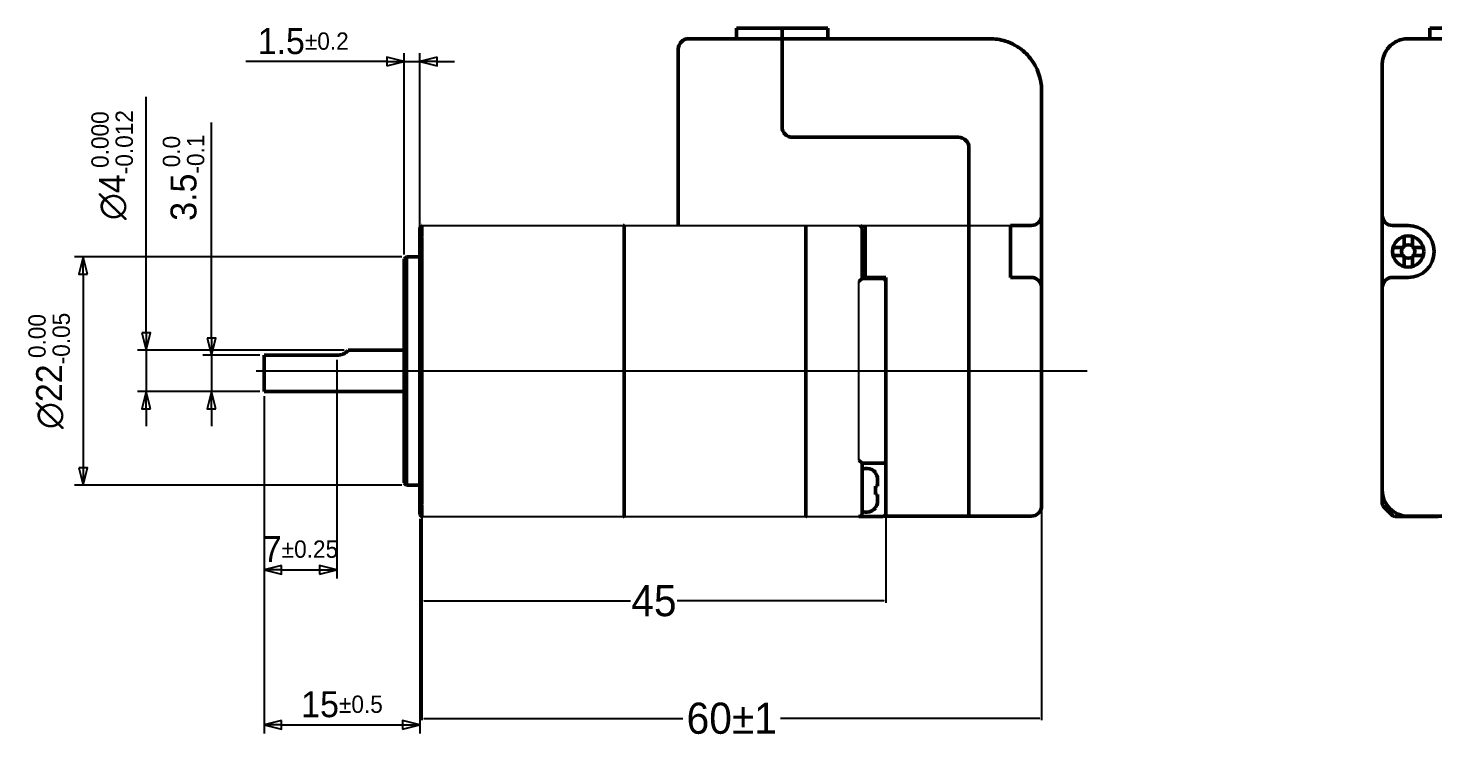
# Model space of a CAD drawing. Header units: millimetres. Extents: x -6 to 1189, y -81 to 254.
# Drawn here: x 126.3 to 261.6, y 60.2 to 128.7 of the extents above; entities that cross this region are included whole.
import ezdxf

# ---------------------------------------------------------------- set-up
doc = ezdxf.new("R2010")
doc.units = ezdxf.units.MM
doc.header["$LTSCALE"] = 0.833333
doc.layers.get('0').update_dxf_attribs({"lineweight": 25})
doc.layers.add('외형선(ISO)', color=7, linetype='Continuous', lineweight=50)
doc.layers.add('중심선(ISO)', color=1, linetype='Continuous', lineweight=25, true_color=0xff0000)
doc.layers.add('치수(ISO)', color=1, linetype='Continuous', lineweight=25, true_color=0xff0000)
doc.styles.get("Standard").update_dxf_attribs({"font": ''})
doc.styles.add('레이블 문자 (JIS)', font='')
doc.styles.get('Standard').set_extended_font_data('Gulim')
doc.styles.get('레이블 문자 (JIS)').set_extended_font_data('Gulim')
doc.dimstyles.get("Standard").update_dxf_attribs({"dimtxt": 0.18, "dimasz": 0.18, "dimexe": 0.18, "dimexo": 0.0625, "dimgap": 0.09, "dimtad": 0, "dimtih": 1, "dimtoh": 1, "dimdec": 4, "dimzin": 0, "dimdsep": 46, "dimtxsty": 'Standard', "dimcen": 0.09, "dimadec": 0, "dimazin": 0, "dimtfac": 1, "dimtdec": 4, "dimtofl": 0, "dimtmove": 0, "dimatfit": 3, "dimfxl": 1, "dimtolj": 1, "dimtzin": 0, "dimarcsym": 0})
doc.dimstyles.new('복사 대상기본값 (JIS)', dxfattribs={"dimscale": 0.833333, "dimtxt": 3, "dimasz": 2, "dimexe": 1, "dimexo": 0.5, "dimgap": 0.8, "dimtad": 1, "dimdsep": 46, "dimtxsty": '레이블 문자 (JIS)', "dimblk": 'Filled-1', "dimcen": 0.09, "dimdle": 10, "dimclrd": 256, "dimclre": 256, "dimclrt": 256, "dimazin": 2, "dimtfac": 0.666667, "dimtmove": 0, "dimatfit": 3, "dimldrblk": 'OPEN', "dimfxl": 1, "dimtolj": 1, "dimtzin": 0, "dimlwd": -1, "dimlwe": -1, "dimarcsym": 0})

# ---------------------------------------------------------------- blocks, each defined once
blk = doc.blocks.new('Filled-1')
at = {"color": 0}
for p, q in [((0, 0), (-1, 0.25)), ((-1, 0.25), (-1, -0.25)), ((-1, 0), (0, 0)), ((-1, -0.25), (0, 0))]:
    blk.add_line(p, q, dxfattribs=at)
at = {"color": 0, "flags": 128}
blk.add_lwpolyline([(-1, -0.25), (0, 0), (-1, 0.25), (-1, -0.25)], dxfattribs=at)
at = {"color": 0}
blk.add_solid([(-1, -0.25), (0, 0), (-1, 0.25), (-1, -0.25)], dxfattribs=at)
blk = doc.blocks.new('*D20')
at = {"layer": 'Defpoints', "color": 0}
for p in [(164.02, 125.42), (164.02, 108.47), (162.52, 106.43)]:
    blk.add_point(p, dxfattribs=at)
at = {"layer": '치수(ISO)', "color": 7}
for p, q in [((162.52, 106.85), (162.52, 126.25)), ((164.02, 108.89), (164.02, 126.25)), ((160.85, 125.42), (147.26, 125.42)), ((162.52, 125.42), (164.02, 125.42)), ((165.69, 125.42), (167.35, 125.42))]:
    blk.add_line(p, q, dxfattribs=at)
at = {"layer": '치수(ISO)', "color": 7, "linetype": 'ByBlock', "xscale": 1.666666666666667, "yscale": 1.666666666666667, "zscale": 1.666666666666667}
blk.add_blockref('Filled-1', (162.52, 125.42), dxfattribs=at)
at = {"layer": '치수(ISO)', "color": 7, "linetype": 'ByBlock', "xscale": 1.666666666666667, "yscale": 1.666666666666667, "zscale": 1.666666666666667, "rotation": 180}
blk.add_blockref('Filled-1', (164.02, 125.42), dxfattribs=at)
at = {"layer": '치수(ISO)', "color": 7, "insert": (152.78, 128.65), "char_height": 2.5, "attachment_point": 2, "style": '레이블 문자 (JIS)'}
blk.add_mtext('\\A1;1.5{\\H1.666667;%%p0.2}', dxfattribs=at)
blk = doc.blocks.new('_Open')
at = {"color": 0, "linetype": 'ByBlock', "lineweight": -2}
for p, q in [((-1, 0.167), (0, 0)), ((-1, -0.167), (0, 0)), ((0, 0), (-1, 0))]:
    blk.add_line(p, q, dxfattribs=at)
blk = doc.blocks.new('*D22')
at = {"layer": 'Defpoints', "color": 0}
for p in [(149.02, 93.63), (164.02, 81.81), (164.02, 61.53)]:
    blk.add_point(p, dxfattribs=at)
at = {"layer": '치수(ISO)', "color": 7}
for p, q in [((149.02, 93.21), (149.02, 60.7)), ((164.02, 81.39), (164.02, 60.7)), ((150.69, 61.53), (162.35, 61.53))]:
    blk.add_line(p, q, dxfattribs=at)
at = {"layer": '치수(ISO)', "color": 7, "linetype": 'ByBlock', "xscale": 1.666666666666667, "yscale": 1.666666666666667, "zscale": 1.666666666666667, "rotation": 180}
blk.add_blockref('Filled-1', (149.02, 61.53), dxfattribs=at)
at = {"layer": '치수(ISO)', "color": 7, "linetype": 'ByBlock', "xscale": 1.666666666666667, "yscale": 1.666666666666667, "zscale": 1.666666666666667}
blk.add_blockref('Filled-1', (164.02, 61.53), dxfattribs=at)
at = {"layer": '치수(ISO)', "color": 7, "insert": (156.52, 64.77), "char_height": 2.5, "attachment_point": 2, "style": '레이블 문자 (JIS)'}
blk.add_mtext('\\A1;15{\\H1.666667;%%p0.5}', dxfattribs=at)
blk = doc.blocks.new('*D23')
at = {"layer": 'Defpoints', "color": 0}
for p in [(162.72, 106.63), (131.58, 84.63), (162.72, 84.63)]:
    blk.add_point(p, dxfattribs=at)
at = {"layer": '치수(ISO)', "color": 7}
for p, q in [((162.3, 106.63), (130.75, 106.63)), ((131.58, 104.96), (131.58, 86.3)), ((162.3, 84.63), (130.75, 84.63))]:
    blk.add_line(p, q, dxfattribs=at)
at = {"layer": '치수(ISO)', "color": 7, "linetype": 'ByBlock', "xscale": 1.666666666666667, "yscale": 1.666666666666667, "zscale": 1.666666666666667}
for p, rotation in [((131.58, 106.63), 90), ((131.58, 84.63), 270)]:
    blk.add_blockref('Filled-1', p, dxfattribs=dict(at, rotation=rotation))
at = {"layer": '치수(ISO)', "color": 7, "insert": (126.3, 95.63), "char_height": 2.5, "attachment_point": 2, "rotation": 90, "style": '레이블 문자 (JIS)'}
blk.add_mtext('\\A1;{\\fAIGDT|b0|i0;\\ln}\\fGulim|b0|i0;22{\\H1.666667;\\S 0.00^ -0.05;}', dxfattribs=at)
blk = doc.blocks.new('*D24')
at = {"layer": 'Defpoints', "color": 0}
for p in [(157.14, 97.63), (137.66, 93.63), (149.02, 93.63)]:
    blk.add_point(p, dxfattribs=at)
at = {"layer": '치수(ISO)', "color": 7}
for p, q in [((137.66, 99.3), (137.66, 122.04)), ((156.72, 97.63), (136.83, 97.63)), ((137.66, 97.63), (137.66, 93.63)), ((148.6, 93.63), (136.83, 93.63)), ((137.66, 91.96), (137.66, 90.3))]:
    blk.add_line(p, q, dxfattribs=at)
at = {"layer": '치수(ISO)', "color": 7, "linetype": 'ByBlock', "xscale": 1.666666666666667, "yscale": 1.666666666666667, "zscale": 1.666666666666667}
for p, rotation in [((137.66, 97.63), 270), ((137.66, 93.63), 90)]:
    blk.add_blockref('Filled-1', p, dxfattribs=dict(at, rotation=rotation))
at = {"layer": '치수(ISO)', "color": 7, "insert": (132.37, 115.46), "char_height": 2.5, "attachment_point": 2, "rotation": 90, "style": '레이블 문자 (JIS)'}
blk.add_mtext('\\A1;{\\fAIGDT|b0|i0;\\ln}\\fGulim|b0|i0;4{\\H1.666667;\\S 0.000^ -0.012;}', dxfattribs=at)
blk = doc.blocks.new('*D25')
at = {"layer": 'Defpoints', "color": 0}
for p in [(149.02, 97.13), (143.95, 93.63), (149.02, 93.63)]:
    blk.add_point(p, dxfattribs=at)
at = {"layer": '치수(ISO)', "color": 7}
for p, q in [((143.95, 98.8), (143.95, 119.55)), ((148.6, 97.13), (143.12, 97.13)), ((143.95, 97.13), (143.95, 93.63)), ((148.6, 93.63), (143.12, 93.63)), ((143.95, 91.96), (143.95, 90.3))]:
    blk.add_line(p, q, dxfattribs=at)
at = {"layer": '치수(ISO)', "color": 7, "linetype": 'ByBlock', "xscale": 1.666666666666667, "yscale": 1.666666666666667, "zscale": 1.666666666666667}
for p, rotation in [((143.95, 97.13), 270), ((143.95, 93.63), 90)]:
    blk.add_blockref('Filled-1', p, dxfattribs=dict(at, rotation=rotation))
at = {"layer": '치수(ISO)', "color": 7, "insert": (139.25, 114.24), "char_height": 2.5, "attachment_point": 2, "rotation": 90, "style": '레이블 문자 (JIS)'}
blk.add_mtext('\\A1;3.5{\\H1.666667;\\S 0.0^ -0.1;}', dxfattribs=at)
blk = doc.blocks.new('*D26')
at = {"layer": 'Defpoints', "color": 0}
for p in [(156.02, 97.13), (149.02, 93.63), (156.02, 76.48)]:
    blk.add_point(p, dxfattribs=at)
at = {"layer": '치수(ISO)', "color": 7}
for p, q in [((156.02, 96.71), (156.02, 75.64)), ((149.02, 93.21), (149.02, 75.64)), ((150.69, 76.48), (154.35, 76.48))]:
    blk.add_line(p, q, dxfattribs=at)
at = {"layer": '치수(ISO)', "color": 7, "linetype": 'ByBlock', "xscale": 1.666666666666667, "yscale": 1.666666666666667, "zscale": 1.666666666666667, "rotation": 180}
blk.add_blockref('Filled-1', (149.02, 76.48), dxfattribs=at)
at = {"layer": '치수(ISO)', "color": 7, "linetype": 'ByBlock', "xscale": 1.666666666666667, "yscale": 1.666666666666667, "zscale": 1.666666666666667}
blk.add_blockref('Filled-1', (156.02, 76.48), dxfattribs=at)
at = {"layer": '치수(ISO)', "color": 7, "insert": (152.52, 79.71), "char_height": 2.5, "attachment_point": 2, "style": '레이블 문자 (JIS)'}
blk.add_mtext('\\A1;7{\\H1.666667;%%p0.25}', dxfattribs=at)
blk = doc.blocks.new('*D57')
at = {"color": 0, "lineweight": -2}
for p, q in [((164.22, 85), (164.22, 73.3)), ((208.92, 85), (208.92, 73.3)), ((164.4, 73.48), (184.33, 73.48)), ((208.74, 73.48), (188.81, 73.48))]:
    blk.add_line(p, q, dxfattribs=at)
at = {"color": 0}
for points in [[(164.4, 73.51), (164.4, 73.45), (164.22, 73.48)], [(208.74, 73.45), (208.74, 73.51), (208.92, 73.48)]]:
    blk.add_solid(points, dxfattribs=at)
at = {"layer": 'Defpoints', "color": 0}
for p in [(164.22, 85.06), (208.92, 85.06), (208.92, 73.48)]:
    blk.add_point(p, dxfattribs=at)
at = {"color": 0, "insert": (186.57, 73.48), "char_height": 3, "attachment_point": 5}
blk.add_mtext('\\A1;\\A1;45', dxfattribs=at)
blk = doc.blocks.new('*D58')
at = {"color": 0, "lineweight": -2}
for p, q in [((164.22, 87.02), (164.22, 61.97)), ((223.92, 87.02), (223.92, 61.97)), ((164.4, 62.15), (189.37, 62.15)), ((223.74, 62.15), (198.77, 62.15))]:
    blk.add_line(p, q, dxfattribs=at)
at = {"color": 0}
for points in [[(164.4, 62.18), (164.4, 62.12), (164.22, 62.15)], [(223.74, 62.12), (223.74, 62.18), (223.92, 62.15)]]:
    blk.add_solid(points, dxfattribs=at)
at = {"layer": 'Defpoints', "color": 0}
for p in [(164.22, 87.08), (223.92, 87.08), (223.92, 62.15)]:
    blk.add_point(p, dxfattribs=at)
at = {"color": 0, "insert": (194.07, 62.15), "char_height": 3, "attachment_point": 5}
blk.add_mtext('\\A1;\\A1;60%%P1', dxfattribs=at)

msp = doc.modelspace()

# ---------------------------------------------------------------- linework, layer by layer
for p, q in [((164.22086, 109.65144), (220.92086, 109.63144)), ((206.32086, 87.03144), (206.32086, 104.23144)), ((164.22086, 81.61144), (175.22086, 81.61144)), ((175.22086, 81.61144), (175.22086, 81.61144)), ((175.22086, 81.61144), (197.02086, 81.61144)), ((197.02086, 81.61144), (197.02086, 81.61144)), ((197.02086, 81.61144), (206.32086, 81.61144))]:
    msp.add_line(p, q)
at = {"layer": '외형선(ISO)', "color": 7}
for p, q in [((198.92086, 128.63144), (194.52086, 128.63144)), ((194.52086, 127.63144), (194.52086, 128.63144)), ((198.92086, 127.63144), (198.92086, 128.63144)), ((203.32086, 128.63144), (198.92086, 128.63144)), ((198.92086, 127.63144), (198.92086, 128.63144)), ((203.32086, 127.63144), (203.32086, 128.63144)), ((261.34485, 127.63144), (261.34485, 128.63144)), ((269.29449, 128.63144), (261.34485, 128.63144)), ((261.34485, 127.63144), (261.34485, 128.63144)), ((198.92086, 127.63144), (189.92086, 127.63144)), ((198.92086, 127.63144), (198.92086, 125.13144)), ((198.92086, 125.13144), (198.92086, 127.63144)), ((218.92086, 127.63144), (198.92086, 127.63144)), ((282.24485, 127.63144), (259.24485, 127.63144)), ((188.92086, 125.13144), (188.92086, 126.63144)), ((188.92086, 125.13144), (188.92086, 109.63144)), ((198.92086, 119.13144), (198.92086, 125.13144)), ((198.92086, 119.13144), (198.92086, 125.13144)), ((256.74485, 122.63144), (256.74485, 125.13144)), ((223.92086, 110.63144), (223.92086, 122.63144)), ((256.74485, 122.63144), (256.74485, 110.63144)), ((215.92086, 118.13144), (199.92086, 118.13144)), ((215.92086, 118.13144), (199.92086, 118.13144)), ((216.92086, 117.13144), (216.92086, 84.13144)), ((216.92086, 117.13144), (216.92086, 84.13144)), ((164.19042, 109.621), (164.22086, 109.65144)), ((183.72086, 109.65144), (183.72086, 109.53429)), ((223.92086, 103.63144), (223.92086, 110.63144)), ((256.74485, 110.63144), (256.74485, 103.63144)), ((164.19042, 109.621), (164.02086, 109.45144)), ((164.02086, 108.46937), (164.02086, 109.45144)), ((164.19042, 108.5396), (164.02086, 108.46937)), ((164.02086, 82.79352), (164.02086, 108.46937)), ((164.22086, 108.66937), (164.22086, 109.53429)), ((164.22086, 82.87636), (164.22086, 108.38653)), ((183.72086, 108.6686), (183.72086, 109.53429)), ((183.72086, 108.6686), (183.72086, 108.38576)), ((183.72086, 108.38576), (183.72086, 82.87713)), ((201.22086, 109.53429), (201.22086, 109.63144)), ((201.22086, 109.53429), (201.22086, 108.6686)), ((201.22086, 108.38576), (201.22086, 108.6686)), ((201.22086, 108.38576), (201.22086, 82.87713)), ((206.62086, 109.32216), (206.62086, 109.35144)), ((206.62086, 109.32216), (206.62086, 108.45724)), ((206.62086, 108.38653), (206.62086, 108.45724)), ((206.62086, 104.53144), (206.62086, 108.38653)), ((206.92086, 104.63144), (206.92086, 109.63144)), ((220.92086, 109.63144), (222.92086, 109.63144)), ((220.92086, 107.13144), (220.92086, 109.63144)), ((256.72485, 108.38653), (256.72485, 104.23144)), ((257.74485, 109.63144), (259.24485, 109.63144)), ((258.84485, 108.15614), (258.84485, 108.57712)), ((259.64485, 108.57712), (259.64485, 108.15614)), ((220.92086, 104.63144), (220.92086, 107.13144)), ((257.79917, 107.53144), (258.22015, 107.53144)), ((258.22015, 107.53144), (258.7325, 107.53144)), ((258.84485, 107.64379), (258.84485, 108.15614)), ((259.64485, 108.15614), (259.64485, 107.64379)), ((259.75719, 107.53144), (260.26954, 107.53144)), ((260.26954, 107.53144), (260.69052, 107.53144)), ((162.52086, 106.43144), (162.72086, 106.63144)), ((162.52086, 106.43144), (162.52086, 84.83144)), ((162.72086, 106.63144), (162.72086, 84.63144)), ((164.02086, 106.63144), (162.72086, 106.63144)), ((258.22015, 106.73144), (257.79917, 106.73144)), ((258.7325, 106.73144), (258.22015, 106.73144)), ((258.84485, 106.10675), (258.84485, 106.6191)), ((258.84485, 105.68577), (258.84485, 106.10675)), ((259.64485, 106.6191), (259.64485, 106.10675)), ((259.64485, 106.10675), (259.64485, 105.68577)), ((260.26954, 106.73144), (259.75719, 106.73144)), ((260.69052, 106.73144), (260.26954, 106.73144)), ((206.32086, 104.23144), (206.62086, 104.53144)), ((208.62086, 104.53144), (206.62086, 104.53144)), ((208.92086, 104.63144), (206.92086, 104.63144)), ((208.92086, 104.63144), (208.92086, 84.13144)), ((222.92086, 104.63144), (220.92086, 104.63144)), ((256.72485, 104.23144), (256.72485, 87.03144)), ((259.24485, 104.63144), (257.74485, 104.63144)), ((223.92086, 84.13144), (223.92086, 103.63144)), ((256.74485, 103.63144), (256.74485, 84.13144)), ((157.1389, 97.63144), (162.52086, 97.63144)), ((156.02086, 97.13144), (149.02086, 97.13144)), ((149.02086, 93.63144), (149.02086, 97.13144)), ((149.02086, 93.63144), (162.52086, 93.63144)), ((206.32086, 87.03144), (206.62086, 86.73144)), ((206.62086, 86.73144), (208.62086, 86.73144)), ((206.62086, 82.87636), (206.62086, 86.73144)), ((256.72485, 87.03144), (256.72485, 82.87636)), ((207.12086, 86.23144), (206.92086, 86.23144)), ((207.92086, 85.83144), (207.92086, 85.78372)), ((162.52086, 84.83144), (162.72086, 84.63144)), ((164.02086, 84.63144), (162.72086, 84.63144)), ((207.92086, 84.53144), (207.92086, 83.73144)), ((207.92086, 84.53144), (208.12086, 84.53144)), ((208.12086, 84.53144), (208.12086, 85.15614)), ((208.92086, 81.63144), (208.92086, 84.13144)), ((216.92086, 84.13144), (216.92086, 81.63144)), ((216.92086, 81.63144), (216.92086, 84.13144)), ((223.92086, 84.13144), (223.92086, 82.63144)), ((164.19042, 82.72329), (164.02086, 82.79352)), ((164.02086, 81.81144), (164.02086, 82.79352)), ((164.22086, 81.7286), (164.22086, 82.59352)), ((183.72086, 82.87713), (183.72086, 82.59429)), ((183.72086, 81.7286), (183.72086, 82.59429)), ((201.22086, 82.59429), (201.22086, 82.87713)), ((201.22086, 82.59429), (201.22086, 81.7286)), ((206.62086, 82.80565), (206.62086, 82.87636)), ((206.62086, 82.80565), (206.62086, 81.94073)), ((208.12086, 83.73144), (207.92086, 83.73144)), ((208.12086, 83.10675), (208.12086, 83.73144)), ((256.842, 82.59352), (257.70692, 81.7286)), ((164.02086, 81.81144), (164.19042, 81.64189)), ((164.22086, 81.61144), (164.19042, 81.64189)), ((183.72086, 81.7286), (183.72086, 81.61144)), ((201.22086, 81.61144), (201.22086, 81.7286)), ((206.32086, 81.61144), (208.62086, 81.61144)), ((206.62086, 81.91144), (206.62086, 81.94073)), ((207.12086, 82.03144), (206.92086, 82.03144)), ((207.92086, 82.47917), (207.92086, 82.43144)), ((208.92086, 81.63144), (208.72857, 81.63144)), ((208.92086, 81.63144), (216.92086, 81.63144)), ((216.92086, 81.63144), (222.92086, 81.63144)), ((257.98976, 81.61144), (262.14485, 81.61144)), ((259.24485, 81.63144), (278.74485, 81.63144))]:
    msp.add_line(p, q, dxfattribs=at)
msp.add_circle((259.24485, 107.13144), 1.5, dxfattribs=at)
for centre, radius, start, end in [((189.92086, 126.63144), 1, 90, 180), ((218.92086, 122.63144), 5, 0, 38.6821875), ((199.92086, 119.13144), 1, 180, 270), ((199.92086, 119.13144), 1, 180, 270), ((215.92086, 117.13144), 1, 0, 90), ((215.92086, 117.13144), 1, 0, 90), ((183.62086, 109.35144), 0.3, 70.5287794, 90), ((222.92086, 110.63144), 1, 270, 0), ((257.74485, 110.63144), 1, 180, 270), ((163.82086, 108.38653), 0.4, 0, 22.5), ((206.32086, 109.35144), 0.3, 0, 68.9605302), ((206.92086, 108.93144), 0.3, 90, 180), ((257.12485, 108.38653), 0.4, 161.8051277, 180), ((259.24485, 107.13144), 2.5, 270, 90), ((259.24485, 107.13144), 0.65, 142.0201276, 217.9798724), ((259.24485, 107.13144), 0.65, 127.9798724, 142.0201276), ((259.24485, 107.13144), 0.65, 52.0201276, 127.9798724), ((259.24485, 107.13144), 0.65, 37.9798724, 52.0201276), ((259.24485, 107.13144), 0.65, 322.0201276, 37.9798724), ((259.24485, 107.13144), 0.65, 217.9798724, 232.0201276), ((259.24485, 107.13144), 0.65, 232.0201276, 307.9798724), ((259.24485, 107.13144), 0.65, 307.9798724, 322.0201276), ((206.92086, 105.33144), 0.3, 180, 270), ((208.62086, 104.23144), 0.3, 0, 90), ((222.92086, 103.63144), 1, 0, 90), ((257.02485, 104.23144), 0.3, 158.9605302, 180), ((257.74485, 103.63144), 1, 90, 180), ((208.62086, 87.03144), 0.3, 270, 0), ((257.02485, 87.03144), 0.3, 180, 201.0394698), ((206.92086, 85.93144), 0.3, 90, 180), ((207.12086, 85.23144), 1, 36.8698976, 90), ((259.24485, 84.13144), 2.5, 180, 270), ((163.82086, 82.87636), 0.4, 337.5, 0), ((222.92086, 82.63144), 1, 270, 0), ((257.12485, 82.87636), 0.4, 180, 225), ((183.62086, 81.91144), 0.3, 270, 289.4712206), ((201.32086, 81.91144), 0.3, 250.5287794, 270), ((206.32086, 81.91144), 0.3, 270, 0), ((206.92086, 82.33144), 0.3, 180, 270), ((207.12086, 83.03144), 1, 270, 323.1301024), ((208.62086, 81.91144), 0.3, 270, 0), ((257.98976, 82.01144), 0.4, 225, 270)]:
    msp.add_arc(centre, radius, start, end, dxfattribs=at)
for centre, major_axis, start_param, end_param in [((163.82086, 109.25144), (0.36955, 0.36955), 5.890486225, 6.283185307), ((163.82086, 108.38653), (0.36955, 0.36955), 5.497787144, 5.890486225), ((163.82086, 82.87636), (0.36955, -0.36955), 0.392699082, 0.785398163), ((163.82086, 82.01144), (0.36955, -0.36955), 0, 0.392699082)]:
    msp.add_ellipse(centre, major_axis=major_axis, ratio=0.414213562, start_param=start_param, end_param=end_param, dxfattribs=at)
for points, knots in [([(222.82399, 125.75644), (222.71089, 125.8977), (222.58955, 126.03339), (222.25894, 126.36512), (222.04288, 126.54663), (221.65715, 126.82096), (221.49085, 126.92473), (221.03414, 127.17475), (220.74089, 127.29894), (220.19444, 127.47355), (219.94256, 127.53263), (219.43349, 127.61185), (219.17632, 127.63144), (218.92086, 127.63144)], [0, 0, 0, 0, 0.0434293327, 0.0434293327, 0.112916265, 0.112916265, 0.1630112466, 0.1630112466, 0.2482537379, 0.2482537379, 0.3192397837, 0.3192397837, 0.3911328427, 0.3911328427, 0.3911328427, 0.3911328427]), ([(259.24485, 127.63144), (259.03626, 127.63144), (258.82626, 127.60532), (258.41689, 127.4997), (258.21745, 127.42091), (257.79977, 127.1881), (257.58523, 127.02252), (257.28237, 126.68916), (257.17917, 126.5508), (256.96434, 126.18503), (256.86387, 125.94301), (256.76614, 125.5007), (256.74485, 125.31979), (256.74485, 125.13144)], [-0.3911328427, -0.3911328427, -0.3911328427, -0.3911328427, -0.3192397837, -0.3192397837, -0.2482537379, -0.2482537379, -0.1630112466, -0.1630112466, -0.112916265, -0.112916265, -0.0434293327, -0.0434293327, 0, 0, 0, 0]), ([(157.1389, 97.63144), (157.1389, 97.63144), (157.12135, 97.61052), (157.03938, 97.52873), (156.97396, 97.46821), (156.81668, 97.3571), (156.71306, 97.29599), (156.52919, 97.21747), (156.43282, 97.18535), (156.22862, 97.14224), (156.12081, 97.13144), (156.02086, 97.13144)], [0.3888235904, 0.3888235904, 0.3888235904, 0.3888235904, 0.4369115366, 0.4369115366, 0.4849994827, 0.4849994827, 0.5232657349, 0.5232657349, 0.5532505603, 0.5532505603, 0.5832353856, 0.5832353856, 0.5832353856, 0.5832353856]), ([(208.12086, 85.15614), (208.12086, 85.2871), (208.09219, 85.44161), (208.01361, 85.63633), (207.9701, 85.71361), (207.92086, 85.78372)], [-0.40345710307, -0.40345710307, -0.40345710307, -0.40345710307, -0.36417013744, -0.36417013744, -0.34046132953, -0.34046132953, -0.34046132953, -0.34046132953]), ([(207.92086, 82.47917), (207.9701, 82.54928), (208.01361, 82.62655), (208.09219, 82.82128), (208.12086, 82.97579), (208.12086, 83.10675)], [-0.66903743298, -0.66903743298, -0.66903743298, -0.66903743298, -0.64532862508, -0.64532862508, -0.60604165944, -0.60604165944, -0.60604165944, -0.60604165944])]:
    msp.add_open_spline(points, degree=3, knots=knots, dxfattribs=at)
at = {"layer": '중심선(ISO)', "color": 7}
msp.add_line((148.26359, 95.63144), (228.32694, 95.63144), dxfattribs=at)

# ---------------------------------------------------------------- dimensions: what is measured, and where the dimension line sits
for base, p1, p2, text, picture, middle in [((223.92086, 62.14701), (164.22086, 87.08192), (223.92086, 87.08192), '\\A1;60%%P1', '*D58', (194.07086, 62.14701)), ((208.92086, 73.48077), (164.22086, 85.06181), (208.92086, 85.06181), '\\A1;45', '*D57', (186.57086, 73.48077))]:
    dim = msp.add_linear_dim(base=base, p1=p1, p2=p2, text=text, dimstyle='Standard', override={"dimtxt": 3, "dimtxsty": 'Standard'})
    dim.commit()
    dim.dimension.update_dxf_attribs({"geometry": picture, "text_midpoint": middle})
at = {"layer": '치수(ISO)', "color": 7}
dim = msp.add_linear_dim(base=(164.02086, 125.41515), p1=(162.52086, 106.43144), p2=(164.02086, 108.46937), dimstyle='복사 대상기본값 (JIS)', override={"dimgap": 0.8, "dimdec": 2, "dimclrd": 7, "dimclre": 7, "dimclrt": 7, "dimtol": 1, "dimlim": 0, "dimtp": 0.2, "dimtm": 0.2, "dimtdec": 1, "dimtofl": 1, "dimatfit": 1}, dxfattribs=at)
dim.commit()
dim.dimension.update_dxf_attribs({"geometry": '*D20', "text_midpoint": (152.78164, 125.41515), "dimtype": 160})
for base, p1, p2, angle, override, picture, middle in [((137.6601, 93.63144), (157.1389, 97.63144), (149.02086, 93.63144), 270, {"dimgap": 0.8, "dimdec": 2, "dimclrd": 7, "dimclre": 7, "dimclrt": 7, "dimtol": 1, "dimlim": 0, "dimtp": 0, "dimtm": 0.012, "dimtdec": 3, "dimtofl": 1, "dimatfit": 1}, '*D24', (137.6601, 115.46059)), ((131.58419, 84.63144), (162.72086, 106.63144), (162.72086, 84.63144), 90, {"dimgap": 0.8, "dimdec": 2, "dimclrd": 7, "dimclre": 7, "dimclrt": 7, "dimtol": 1, "dimlim": 0, "dimtp": 0, "dimtm": 0.05, "dimtdec": 2, "dimtofl": 0, "dimatfit": 1}, '*D23', (131.58419, 95.63144))]:
    dim = msp.add_linear_dim(base=base, p1=p1, p2=p2, angle=angle, text='{\\fAIGDT|b0|i0;\\ln}\\fGulim|b0|i0;<>', dimstyle='복사 대상기본값 (JIS)', override=override, dxfattribs=at)
    dim.commit()
    dim.dimension.update_dxf_attribs({"geometry": picture, "text_midpoint": middle, "dimtype": 160})
for base, p1, p2, angle, override, picture, middle in [((143.95301, 93.63144), (149.02086, 97.13144), (149.02086, 93.63144), 90, {"dimgap": 0.8, "dimdec": 2, "dimclrd": 7, "dimclre": 7, "dimclrt": 7, "dimtol": 1, "dimlim": 0, "dimtp": 0, "dimtm": 0.1, "dimtdec": 1, "dimtofl": 1, "dimatfit": 1}, '*D25', (143.95301, 114.24165)), ((156.02086, 76.47555), (149.02086, 93.63144), (156.02086, 97.13144), 180, {"dimgap": 0.8, "dimdec": 2, "dimclrd": 7, "dimclre": 7, "dimclrt": 7, "dimtol": 1, "dimlim": 0, "dimtp": 0.25, "dimtm": 0.25, "dimtdec": 2, "dimtofl": 0, "dimatfit": 1}, '*D26', (152.52086, 76.47555)), ((164.02086, 61.52988), (149.02086, 93.63144), (164.02086, 81.81144), 180, {"dimgap": 0.8, "dimdec": 1, "dimclrd": 7, "dimclre": 7, "dimclrt": 7, "dimtol": 1, "dimlim": 0, "dimtp": 0.5, "dimtm": 0.5, "dimtdec": 1, "dimtofl": 0, "dimatfit": 1}, '*D22', (156.52086, 61.52988))]:
    dim = msp.add_linear_dim(base=base, p1=p1, p2=p2, angle=angle, dimstyle='복사 대상기본값 (JIS)', override=override, dxfattribs=at)
    dim.commit()
    dim.dimension.update_dxf_attribs({"geometry": picture, "text_midpoint": middle, "dimtype": 160})

doc.saveas('drawing.dxf')
